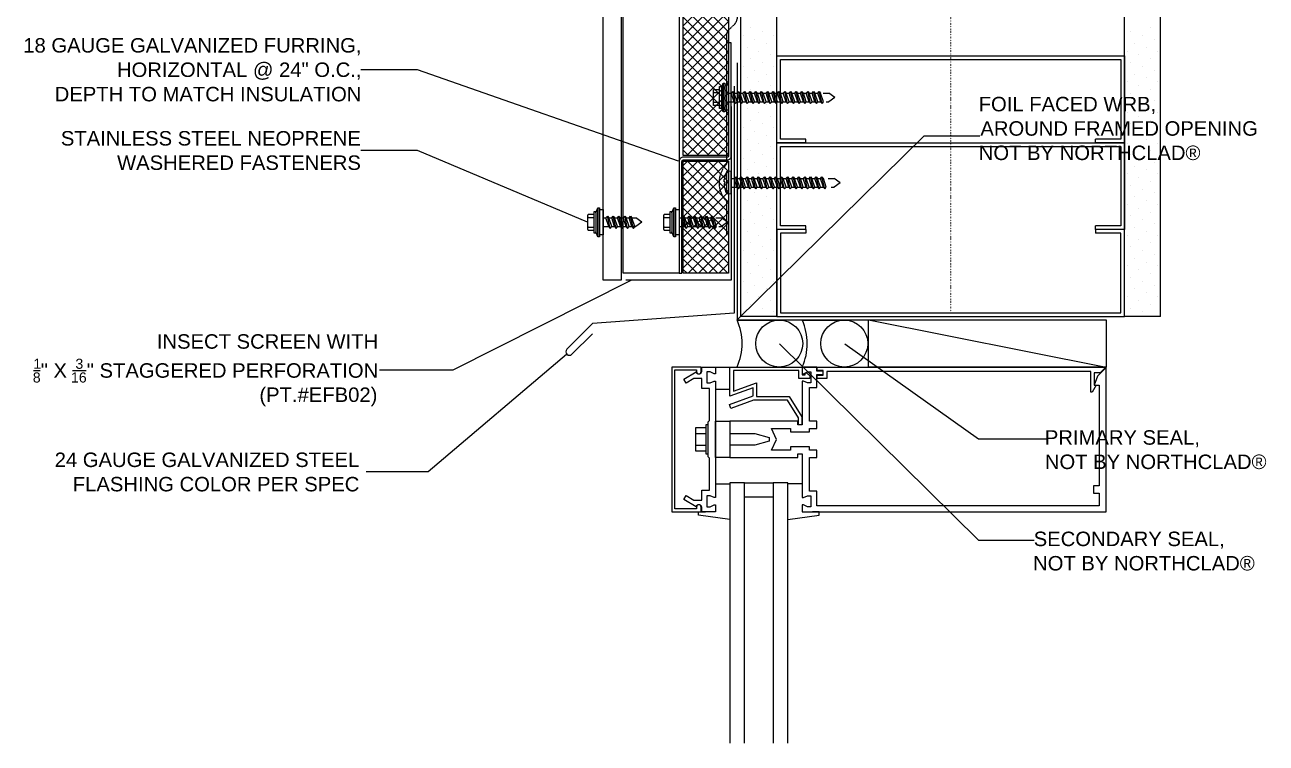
# Model space of a CAD drawing. Extents: x 95 to 640, y -192 to 382.
# Drawn here: x 95 to 640, y -192 to 124 of the extents above; entities that cross this region are included whole.
import ezdxf

# ---------------------------------------------------------------- set-up
doc = ezdxf.new("R2010")
doc.units = 0
doc.linetypes.add('BATTING', pattern=[0.4001, 0.0001, -0.1, -0.2, -0.1])
doc.linetypes.add('DASHED2', pattern=[0.375, 0.25, -0.125])
doc.layers.get('0').update_dxf_attribs({"linetype": 'CONTINUOUS'})
for name, color, linetype in [('NSM-DIMENSIONS', 51, 'CONTINUOUS'), ('NSM-HATCH', 9, 'CONTINUOUS'), ('NSM-INSULATION', 5, 'CONTINUOUS'), ('NSM-OBJ_01', 1, 'CONTINUOUS'), ('NSM-OBJ_02', 2, 'CONTINUOUS'), ('NSM-OBJ_03', 3, 'CONTINUOUS'), ('NSM-OBJ_05', 7, 'CONTINUOUS'), ('NSM-OTHERS', 8, 'CONTINUOUS'), ('NSM-RIGID_INSULATION_01', 7, 'CONTINUOUS'), ('NSM-STD_FASTENER', 7, 'CONTINUOUS'), ('NSM-UNDERLAYMENT_OTHERS', 8, 'DASHED2')]:
    doc.layers.add(name, color=color, linetype=linetype)
doc.styles.get("Standard").update_dxf_attribs({"font": 'ARIAL.TTF'})

# ---------------------------------------------------------------- blocks, each defined once
blk = doc.blocks.new('CW_HEAD')
for p, q in [((0.75, -0.5), (1, -0.5)), ((0.75, -0.882), (1, -0.882)), ((0.585, -1.5), (0.585, -2)), ((0.625, -1.5), (0.585, -1.5)), ((0.625, -2), (0.625, -1.5)), ((0.41, -1.953), (0.41, -1.547)), ((0.41, -1.547), (0.585, -1.547)), ((0.41, -1.649), (0.585, -1.649)), ((0.41, -1.851), (0.585, -1.851)), ((0.585, -1.953), (0.41, -1.953)), ((0.585, -2), (0.625, -2)), ((0.75, -2.52), (1, -2.52)), ((1.25, -2.5), (1.75, -2.5)), ((2.25, -2.52), (2, -2.52)), ((1.75, -2.75), (1.25, -2.75))]:
    blk.add_line(p, q)
for points in [[(0, -0.5), (0, -3), (0.504, -3), (0.504, -2.92, 1), (0.424, -2.92), (0.424, -2.95), (0.05, -2.95), (0.05, -0.55), (0.424, -0.55), (0.424, -0.58, 1), (0.504, -0.58), (0.504, -0.5)], [(0.728, -0.743), (0.75, -0.743), (0.75, -2.757), (0.728, -2.757), (0.661, -2.726), (0.6, -2.726), (0.6, -2.914), (0.661, -2.914), (0.728, -2.883), (0.75, -2.883), (0.75, -3), (0.514, -3), (0.514, -2.93, 0.84909), (0.417, -2.914), (0.204, -2.791), (0.244, -2.722), (0.379, -2.8), (0.514, -2.8), (0.514, -2.626), (0.65, -2.626), (0.65, -2.075), (0.625, -2.05), (0.625, -1.45), (0.65, -1.425), (0.65, -0.874), (0.514, -0.874), (0.514, -0.7), (0.379, -0.7), (0.244, -0.778), (0.204, -0.709), (0.417, -0.586, 0.84909), (0.514, -0.57), (0.514, -0.5), (0.75, -0.5), (0.75, -0.617), (0.728, -0.617), (0.661, -0.586), (0.6, -0.586), (0.6, -0.774), (0.661, -0.774)]]:
    blk.add_lwpolyline(points, format="xyb", close=True)
for points in [[(2.25, -0.5), (2.25, -0.602), (2.25, -0.637), (2.3, -0.637), (2.3, -0.602), (2.321, -0.602), (2.38, -0.653), (2.38, -0.697), (2.19, -0.697), (2.19, -0.56), (1.06, -0.56), (1.06, -0.92), (1.46, -0.774), (1.46, -1.012), (2.025, -1.012), (2.242, -1.36), (2.242, -1.497), (2.182, -1.497), (2.182, -1.377), (1.992, -1.072), (1.407, -1.072), (1.016, -1.214), (0.992, -1.148), (1.4, -1), (1.4, -0.86), (1, -1.006), (1, -0.5)], [(2.049, -1.562), (2.049, -1.622), (2.375, -1.622), (2.375, -1.562), (2.5, -1.562), (2.5, -1.437), (2.375, -1.437), (2.375, -0.855), (2.5, -0.855), (2.5, -0.63), (2.611, -0.63), (2.611, -0.57), (2.5, -0.57), (2.5, -0.5), (2.25, -0.5), (2.25, -0.617), (2.272, -0.617), (2.339, -0.586), (2.4, -0.586), (2.4, -0.774), (2.339, -0.774), (2.272, -0.743), (2.25, -0.743), (2.25, -1.497), (2.174, -1.497), (2.174, -1.437), (1, -1.437), (1, -1.65), (1.43, -1.65), (1.68, -1.717), (1.68, -1.783), (1.43, -1.85), (1, -1.85), (1, -2.063), (2.174, -2.063), (2.174, -2.003), (2.25, -2.003), (2.25, -2.757), (2.272, -2.757), (2.339, -2.726), (2.4, -2.726), (2.4, -2.914), (2.339, -2.914), (2.272, -2.883), (2.25, -2.883), (2.25, -3), (7.5, -3), (7.5, -0.507), (7.349, -0.658), (7.293, -0.812), (7.375, -0.812), (7.375, -2.555), (7.28, -2.555), (7.28, -2.68), (7.375, -2.68), (7.375, -2.9), (2.5, -2.9), (2.5, -2.645), (2.375, -2.645), (2.375, -2.063), (2.5, -2.063), (2.5, -1.938), (2.375, -1.938), (2.375, -1.878), (2.049, -1.878), (2.049, -1.938), (1.721, -1.938), (1.805, -1.75), (1.721, -1.562)], [(7.231, -0.934), (7.231, -0.58), (2.676, -0.58), (2.676, -0.7), (2.506, -0.7), (2.506, -0.64), (2.611, -0.64), (2.611, -0.56), (2.506, -0.56), (2.506, -0.5), (7.486, -0.5), (7.486, -0.507), (7.393, -0.6), (7.293, -0.6), (7.293, -0.812), (7.325, -0.812), (7.255, -0.934)], [(1, -2.063), (0.75, -2.063), (0.75, -1.437), (1, -1.437)]]:
    blk.add_lwpolyline(points, close=True)
for points in [[(1.25, -7), (1.25, -2.5), (1, -2.5), (1, -7)], [(2, -7), (2, -2.5), (1.75, -2.5), (1.75, -7)], [(1, -3.137), (0.46, -3.06), (0.46, -3), (0.576, -3)], [(2, -3.137), (2.54, -3.06), (2.54, -3), (2.424, -3)]]:
    blk.add_lwpolyline(points)
blk = doc.blocks.new('*X27')
at = {"layer": 'NSM-STD_FASTENER', "color": 51, "linetype": 'CONTINUOUS'}
for p, q in [((267.34, 68.4), (242.5, 68.4)), ((341.92, 36.97), (267.34, 68.4))]:
    blk.add_line(p, q, dxfattribs=at)
blk.add_solid([(341.93, 37.01), (342.15, 36.87), (341.9, 36.93)], dxfattribs=at)
blk = doc.blocks.new('*X29')
at = {"layer": 'NSM-DIMENSIONS'}
for p, q in [((332.72, -21.18), (272.13, -72.69)), ((272.13, -72.69), (244.87, -72.69))]:
    blk.add_line(p, q, dxfattribs=at)
blk.add_solid([(332.69, -21.15), (332.91, -21.02), (332.74, -21.21)], dxfattribs=at)
blk = doc.blocks.new('*X30')
at = {"layer": 'NSM-DIMENSIONS'}
for p, q in [((360.91, 11.36), (282.83, -28.04)), ((282.83, -28.04), (250.77, -28.04))]:
    blk.add_line(p, q, dxfattribs=at)
blk.add_solid([(360.9, 11.4), (361.14, 11.47), (360.93, 11.32)], dxfattribs=at)
blk = doc.blocks.new('*X35')
at = {"layer": 'NSM-DIMENSIONS'}
for p, q in [((267.34, 103.85), (242.5, 103.85)), ((381.92, 63.72), (267.34, 103.85))]:
    blk.add_line(p, q, dxfattribs=at)
blk.add_solid([(381.93, 63.76), (382.16, 63.64), (381.91, 63.68)], dxfattribs=at)
blk = doc.blocks.new('*X43')
at = {"layer": 'NSM-OTHERS'}
for p, q in [((580.34, 120.48), (580.34, 120.48)), ((588.75, 122.16), (588.75, 122.16)), ((577.45, 117.59), (577.45, 117.59)), ((582.02, 115.43), (582.02, 115.43)), ((585.39, 118.8), (585.39, 118.8)), ((590.44, 117.11), (590.44, 117.11)), ((577.45, 110.86), (577.45, 110.86)), ((578.65, 112.06), (578.65, 112.06)), ((583.7, 110.38), (583.7, 110.38)), ((587.07, 113.74), (587.07, 113.74)), ((592.12, 112.06), (592.12, 112.06)), ((577.45, 104.12), (577.45, 104.12)), ((580.34, 107.01), (580.34, 107.01)), ((585.39, 105.32), (585.39, 105.32)), ((588.75, 108.69), (588.75, 108.69)), ((590.44, 103.64), (590.44, 103.64)), ((578.65, 98.59), (578.65, 98.59)), ((582.02, 101.96), (582.02, 101.96)), ((587.07, 100.27), (587.07, 100.27)), ((592.12, 98.59), (592.12, 98.59)), ((577.45, 97.39), (577.45, 97.39)), ((580.34, 93.54), (580.34, 93.54)), ((583.7, 96.91), (583.7, 96.91)), ((588.75, 95.22), (588.75, 95.22)), ((577.45, 90.65), (577.45, 90.65)), ((582.02, 88.49), (582.02, 88.49)), ((585.39, 91.85), (585.39, 91.85)), ((590.44, 90.17), (590.44, 90.17)), ((577.45, 83.92), (577.45, 83.92)), ((578.65, 85.12), (578.65, 85.12)), ((583.7, 83.44), (583.7, 83.44)), ((587.07, 86.8), (587.07, 86.8)), ((588.75, 81.75), (588.75, 81.75)), ((592.12, 85.12), (592.12, 85.12)), ((577.45, 77.18), (577.45, 77.18)), ((580.34, 80.07), (580.34, 80.07)), ((585.39, 78.38), (585.39, 78.38)), ((590.44, 76.7), (590.44, 76.7)), ((578.65, 71.65), (578.65, 71.65)), ((582.02, 75.02), (582.02, 75.02)), ((587.07, 73.33), (587.07, 73.33)), ((592.12, 71.65), (592.12, 71.65)), ((577.45, 70.45), (577.45, 70.45)), ((580.34, 66.6), (580.34, 66.6)), ((583.7, 69.97), (583.7, 69.97)), ((588.75, 68.28), (588.75, 68.28)), ((577.45, 63.71), (577.45, 63.71)), ((582.02, 61.55), (582.02, 61.55)), ((585.39, 64.91), (585.39, 64.91)), ((590.44, 63.23), (590.44, 63.23)), ((577.45, 56.98), (577.45, 56.98)), ((578.65, 58.18), (578.65, 58.18)), ((583.7, 56.49), (583.7, 56.49)), ((587.07, 59.86), (587.07, 59.86)), ((588.75, 54.81), (588.75, 54.81)), ((592.12, 58.18), (592.12, 58.18)), ((577.45, 50.24), (577.45, 50.24)), ((580.34, 53.13), (580.34, 53.13)), ((585.39, 51.44), (585.39, 51.44)), ((590.44, 49.76), (590.44, 49.76)), ((578.65, 44.71), (578.65, 44.71)), ((582.02, 48.08), (582.02, 48.08)), ((587.07, 46.39), (587.07, 46.39)), ((592.12, 44.71), (592.12, 44.71)), ((577.45, 43.51), (577.45, 43.51)), ((580.34, 39.66), (580.34, 39.66)), ((583.7, 43.02), (583.7, 43.02)), ((588.75, 41.34), (588.75, 41.34)), ((577.45, 36.77), (577.45, 36.77)), ((582.02, 34.61), (582.02, 34.61)), ((585.39, 37.97), (585.39, 37.97)), ((587.07, 32.92), (587.07, 32.92)), ((590.44, 36.29), (590.44, 36.29)), ((577.45, 30.04), (577.45, 30.04)), ((578.65, 31.24), (578.65, 31.24)), ((583.7, 29.55), (583.7, 29.55)), ((588.75, 27.87), (588.75, 27.87)), ((592.12, 31.24), (592.12, 31.24)), ((577.45, 23.3), (577.45, 23.3)), ((580.34, 26.19), (580.34, 26.19)), ((585.39, 24.5), (585.39, 24.5)), ((590.44, 22.82), (590.44, 22.82)), ((577.45, 16.57), (577.45, 16.57)), ((578.65, 17.77), (578.65, 17.77)), ((582.02, 21.13), (582.02, 21.13)), ((587.07, 19.45), (587.07, 19.45)), ((592.12, 17.77), (592.12, 17.77)), ((580.34, 12.72), (580.34, 12.72)), ((583.7, 16.08), (583.7, 16.08)), ((585.39, 11.03), (585.39, 11.03)), ((588.75, 14.4), (588.75, 14.4)), ((577.45, 9.83), (577.45, 9.83)), ((582.02, 7.66), (582.02, 7.66)), ((587.07, 5.98), (587.07, 5.98)), ((590.44, 9.35), (590.44, 9.35)), ((577.45, 3.1), (577.45, 3.1)), ((578.65, 4.3), (578.65, 4.3)), ((583.7, 2.61), (583.7, 2.61)), ((588.75, 0.93), (588.75, 0.93)), ((592.12, 4.3), (592.12, 4.3)), ((577.45, -3.64), (577.45, -3.64)), ((580.34, -0.75), (580.34, -0.75)), ((583.42, -4.4), (583.42, -4.4)), ((585.39, -2.44), (585.39, -2.44)), ((590.16, -4.4), (590.16, -4.4)), ((590.44, -4.12), (590.44, -4.12))]:
    blk.add_line(p, q, dxfattribs=at)
blk = doc.blocks.new('*X45')
at = {"layer": 'NSM-OTHERS'}
for p, q in [((413.64, 122.16), (413.64, 122.16)), ((418.69, 120.48), (418.69, 120.48)), ((409.18, 117.7), (409.18, 117.7)), ((410.27, 118.8), (410.27, 118.8)), ((415.32, 117.11), (415.32, 117.11)), ((420.37, 115.43), (420.37, 115.43)), ((423.74, 118.8), (423.74, 118.8)), ((409.18, 110.96), (409.18, 110.96)), ((411.96, 113.74), (411.96, 113.74)), ((417.01, 112.06), (417.01, 112.06)), ((422.06, 110.38), (422.06, 110.38)), ((409.18, 104.23), (409.18, 104.23)), ((410.27, 105.32), (410.27, 105.32)), ((413.64, 108.69), (413.64, 108.69)), ((415.32, 103.64), (415.32, 103.64)), ((418.69, 107.01), (418.69, 107.01)), ((423.74, 105.32), (423.74, 105.32)), ((411.96, 100.27), (411.96, 100.27)), ((417.01, 98.59), (417.01, 98.59)), ((420.37, 101.96), (420.37, 101.96)), ((409.18, 97.49), (409.18, 97.49)), ((413.64, 95.22), (413.64, 95.22)), ((418.69, 93.54), (418.69, 93.54)), ((422.06, 96.91), (422.06, 96.91)), ((409.18, 90.76), (409.18, 90.76)), ((410.27, 91.85), (410.27, 91.85)), ((415.32, 90.17), (415.32, 90.17)), ((420.37, 88.49), (420.37, 88.49)), ((423.74, 91.85), (423.74, 91.85)), ((409.18, 84.02), (409.18, 84.02)), ((411.96, 86.8), (411.96, 86.8)), ((413.64, 81.75), (413.64, 81.75)), ((417.01, 85.12), (417.01, 85.12)), ((422.06, 83.44), (422.06, 83.44)), ((409.18, 77.29), (409.18, 77.29)), ((410.27, 78.38), (410.27, 78.38)), ((415.32, 76.7), (415.32, 76.7)), ((418.69, 80.07), (418.69, 80.07)), ((423.74, 78.38), (423.74, 78.38)), ((411.96, 73.33), (411.96, 73.33)), ((417.01, 71.65), (417.01, 71.65)), ((420.37, 75.02), (420.37, 75.02)), ((409.18, 70.55), (409.18, 70.55)), ((413.64, 68.28), (413.64, 68.28)), ((418.69, 66.6), (418.69, 66.6)), ((422.06, 69.97), (422.06, 69.97)), ((409.18, 63.82), (409.18, 63.82)), ((410.27, 64.91), (410.27, 64.91)), ((415.32, 63.23), (415.32, 63.23)), ((420.37, 61.55), (420.37, 61.55)), ((423.74, 64.91), (423.74, 64.91)), ((409.18, 57.08), (409.18, 57.08)), ((411.96, 59.86), (411.96, 59.86)), ((413.64, 54.81), (413.64, 54.81)), ((417.01, 58.18), (417.01, 58.18)), ((422.06, 56.49), (422.06, 56.49)), ((409.18, 50.35), (409.18, 50.35)), ((410.27, 51.44), (410.27, 51.44)), ((415.32, 49.76), (415.32, 49.76)), ((418.69, 53.13), (418.69, 53.13)), ((423.74, 51.44), (423.74, 51.44)), ((409.18, 43.61), (409.18, 43.61)), ((411.96, 46.39), (411.96, 46.39)), ((417.01, 44.71), (417.01, 44.71)), ((420.37, 48.08), (420.37, 48.08)), ((413.64, 41.34), (413.64, 41.34)), ((418.69, 39.66), (418.69, 39.66)), ((422.06, 43.02), (422.06, 43.02)), ((409.18, 36.88), (409.18, 36.88)), ((410.27, 37.97), (410.27, 37.97)), ((411.96, 32.92), (411.96, 32.92)), ((415.32, 36.29), (415.32, 36.29)), ((420.37, 34.61), (420.37, 34.61)), ((423.74, 37.97), (423.74, 37.97)), ((409.18, 30.14), (409.18, 30.14)), ((413.64, 27.87), (413.64, 27.87)), ((417.01, 31.24), (417.01, 31.24)), ((422.06, 29.55), (422.06, 29.55)), ((409.18, 23.41), (409.18, 23.41)), ((410.27, 24.5), (410.27, 24.5)), ((415.32, 22.82), (415.32, 22.82)), ((418.69, 26.19), (418.69, 26.19)), ((423.74, 24.5), (423.74, 24.5)), ((409.18, 16.67), (409.18, 16.67)), ((411.96, 19.45), (411.96, 19.45)), ((417.01, 17.77), (417.01, 17.77)), ((420.37, 21.13), (420.37, 21.13)), ((410.27, 11.03), (410.27, 11.03)), ((413.64, 14.4), (413.64, 14.4)), ((418.69, 12.72), (418.69, 12.72)), ((422.06, 16.08), (422.06, 16.08)), ((423.74, 11.03), (423.74, 11.03)), ((409.18, 9.94), (409.18, 9.94)), ((411.96, 5.98), (411.96, 5.98)), ((415.32, 9.35), (415.32, 9.35)), ((420.37, 7.66), (420.37, 7.66)), ((409.18, 3.2), (409.18, 3.2)), ((413.64, 0.93), (413.64, 0.93)), ((417.01, 4.3), (417.01, 4.3)), ((422.06, 2.61), (422.06, 2.61)), ((409.18, -3.53), (409.18, -3.53)), ((410.27, -2.44), (410.27, -2.44)), ((415.04, -4.4), (415.04, -4.4)), ((415.32, -4.12), (415.32, -4.12)), ((418.69, -0.75), (418.69, -0.75)), ((421.78, -4.4), (421.78, -4.4)), ((423.74, -2.44), (423.74, -2.44))]:
    blk.add_line(p, q, dxfattribs=at)
blk = doc.blocks.new('*X58')
at = {"layer": 'NSM-HATCH'}
for p, q in [((-0.782, 12.316), (-0.665, 12.433)), ((-0.782, 12.139), (-0.488, 12.433)), ((-0.782, 11.962), (-0.311, 12.433)), ((-0.782, 11.785), (-0.134, 12.433)), ((0, 11.684), (-0.749, 12.433)), ((0, 11.86), (-0.573, 12.433)), ((0, 12.037), (-0.396, 12.433)), ((0, 12.214), (-0.219, 12.433)), ((0, 12.391), (-0.042, 12.433)), ((-0.782, 11.608), (0, 12.391)), ((0, 11.507), (-0.782, 12.289)), ((-0.782, 11.432), (0, 12.214)), ((0, 11.33), (-0.782, 12.112)), ((-0.782, 11.255), (0, 12.037)), ((0, 11.153), (-0.782, 11.935)), ((-0.782, 11.078), (0, 11.86)), ((0, 10.976), (-0.782, 11.759)), ((-0.782, 10.901), (0, 11.684)), ((0, 10.8), (-0.782, 11.582)), ((-0.782, 10.725), (0, 11.507)), ((0, 10.623), (-0.782, 11.405)), ((-0.782, 10.548), (0, 11.33)), ((0, 10.446), (-0.782, 11.228)), ((-0.782, 10.371), (0, 11.153)), ((0, 10.269), (-0.782, 11.052)), ((-0.782, 10.194), (0, 10.976)), ((0, 10.093), (-0.782, 10.875)), ((-0.782, 10.017), (0, 10.8)), ((0, 9.916), (-0.782, 10.698)), ((-0.782, 9.841), (0, 10.623)), ((0, 9.739), (-0.782, 10.521)), ((-0.782, 9.664), (0, 10.446)), ((0, 9.562), (-0.782, 10.344)), ((-0.782, 9.487), (0, 10.269)), ((0, 9.385), (-0.782, 10.168)), ((-0.782, 9.31), (0, 10.093)), ((0, 9.209), (-0.782, 9.991)), ((-0.782, 9.134), (0, 9.916)), ((0, 9.032), (-0.782, 9.814)), ((-0.782, 8.957), (0, 9.739)), ((0, 8.855), (-0.782, 9.637)), ((-0.782, 8.78), (0, 9.562)), ((0, 8.678), (-0.782, 9.461)), ((-0.782, 8.603), (0, 9.385)), ((0, 8.502), (-0.782, 9.284)), ((-0.782, 8.426), (0, 9.209)), ((0, 8.325), (-0.782, 9.107)), ((-0.782, 8.25), (0, 9.032)), ((0, 8.148), (-0.782, 8.93)), ((-0.782, 8.073), (0, 8.855)), ((0, 7.971), (-0.782, 8.753)), ((-0.782, 7.896), (0, 8.678)), ((0, 7.794), (-0.782, 8.577)), ((-0.782, 7.719), (0, 8.502)), ((0, 7.618), (-0.782, 8.4)), ((-0.782, 7.543), (0, 8.325)), ((0, 7.441), (-0.782, 8.223)), ((-0.782, 7.366), (0, 8.148)), ((0, 7.264), (-0.782, 8.046)), ((-0.782, 7.189), (0, 7.971)), ((0, 7.087), (-0.782, 7.87)), ((-0.782, 7.012), (0, 7.794)), ((0, 6.911), (-0.782, 7.693)), ((-0.782, 6.835), (0, 7.618)), ((0, 6.734), (-0.782, 7.516)), ((-0.782, 6.659), (0, 7.441)), ((0, 6.557), (-0.782, 7.339)), ((-0.782, 6.482), (0, 7.264)), ((0, 6.38), (-0.782, 7.162)), ((-0.782, 6.305), (0, 7.087)), ((0, 6.203), (-0.782, 6.986)), ((-0.782, 6.128), (0, 6.911)), ((0, 6.027), (-0.782, 6.809)), ((-0.782, 5.952), (0, 6.734)), ((0, 5.85), (-0.782, 6.632)), ((-0.782, 5.775), (0, 6.557)), ((0, 5.673), (-0.782, 6.455)), ((-0.782, 5.598), (0, 6.38)), ((0, 5.496), (-0.782, 6.279)), ((-0.782, 5.421), (0, 6.203)), ((0, 5.32), (-0.782, 6.102)), ((-0.782, 5.244), (0, 6.027)), ((0, 5.143), (-0.782, 5.925)), ((-0.782, 5.068), (0, 5.85)), ((0, 4.966), (-0.782, 5.748)), ((-0.782, 4.891), (0, 5.673)), ((0, 4.789), (-0.782, 5.571)), ((-0.782, 4.714), (0, 5.496)), ((0, 4.612), (-0.782, 5.395)), ((-0.782, 4.537), (0, 5.32)), ((0, 4.436), (-0.782, 5.218)), ((-0.782, 4.361), (0, 5.143)), ((0, 4.259), (-0.782, 5.041)), ((-0.782, 4.184), (0, 4.966)), ((0, 4.082), (-0.782, 4.864)), ((-0.782, 4.007), (0, 4.789)), ((0, 3.905), (-0.782, 4.688)), ((-0.782, 3.83), (0, 4.612)), ((0, 3.729), (-0.782, 4.511)), ((-0.782, 3.653), (0, 4.436)), ((0, 3.552), (-0.782, 4.334)), ((-0.782, 3.477), (0, 4.259)), ((0, 3.375), (-0.782, 4.157)), ((-0.782, 3.3), (0, 4.082)), ((0, 3.198), (-0.782, 3.98)), ((-0.782, 3.123), (0, 3.905)), ((0, 3.021), (-0.782, 3.804)), ((-0.782, 2.946), (0, 3.729)), ((0, 2.845), (-0.782, 3.627)), ((-0.782, 2.77), (0, 3.552)), ((0, 2.668), (-0.782, 3.45)), ((-0.782, 2.593), (0, 3.375)), ((0, 2.491), (-0.782, 3.273)), ((-0.782, 2.416), (0, 3.198)), ((0, 2.314), (-0.782, 3.097)), ((-0.782, 2.239), (0, 3.021)), ((0, 2.138), (-0.782, 2.92)), ((-0.782, 2.062), (0, 2.845)), ((0, 1.961), (-0.782, 2.743)), ((-0.782, 1.886), (0, 2.668)), ((0, 1.784), (-0.782, 2.566)), ((-0.782, 1.709), (0, 2.491)), ((0, 1.607), (-0.782, 2.389)), ((-0.782, 1.532), (0, 2.314)), ((0, 1.43), (-0.782, 2.213)), ((-0.782, 1.355), (0, 2.138)), ((0, 1.254), (-0.782, 2.036)), ((-0.782, 1.179), (0, 1.961)), ((0, 1.077), (-0.782, 1.859)), ((-0.782, 1.002), (0, 1.784)), ((0, 0.9), (-0.782, 1.682)), ((-0.782, 0.825), (0, 1.607)), ((0, 0.723), (-0.782, 1.506)), ((-0.782, 0.648), (0, 1.43)), ((0, 0.547), (-0.782, 1.329)), ((-0.782, 0.471), (0, 1.254)), ((0, 0.37), (-0.782, 1.152)), ((-0.782, 0.295), (0, 1.077)), ((0, 0.193), (-0.782, 0.975)), ((-0.782, 0.118), (0, 0.9)), ((0, 0.016), (-0.782, 0.798)), ((-0.723, 0), (0, 0.723)), ((-0.161, 0), (-0.782, 0.622)), ((-0.337, 0), (-0.782, 0.445)), ((-0.547, 0), (0, 0.547)), ((-0.514, 0), (-0.782, 0.268)), ((-0.37, 0), (0, 0.37)), ((-0.691, 0), (-0.782, 0.091)), ((-0.193, 0), (0, 0.193)), ((-0.016, 0), (0, 0.016))]:
    blk.add_line(p, q, dxfattribs=at)
blk = doc.blocks.new('*U15')
at = {"layer": 'NSM-RIGID_INSULATION_01', "color": 0}
for p, q in [((-0.782, 0), (-0.782, 12.433)), ((0, 12.433), (0, 0)), ((0, 0), (-0.782, 0))]:
    blk.add_line(p, q, dxfattribs=at)
at = {"layer": 'NSM-HATCH'}
blk.add_blockref('*X58', (0, 0), dxfattribs=at)
blk = doc.blocks.new('STUD_6')
for p, q in [((0.5, 1.5), (0.5, 1.4375)), ((5.5, 1.5), (5.5, 1.4375))]:
    blk.add_line(p, q)
at = {"flags": 128}
for points in [[(0.5, 1.5), (0, 1.5), (0, 0), (6, 0), (6, 1.5), (5.5, 1.5)], [(0.5, 1.4375), (0.0625, 1.4375), (0.0625, 0.0625), (5.9375, 0.0625), (5.9375, 1.4375), (5.5, 1.4375)]]:
    blk.add_lwpolyline(points, dxfattribs=at)
blk = doc.blocks.new('*U6')
at = {"color": 0, "linetype": 'BYBLOCK'}
for points in [[(-0.001, 0.812), (0.726, 0.812)], [(0, 0), (0.726, 0)]]:
    blk.add_lwpolyline(points, dxfattribs=at)
blk.add_circle((0.726, 0.406), 0.406, dxfattribs=at)
blk.add_arc((-0.907, 0.405), 0.993, 335.946, 24.2353, dxfattribs=at)
blk = doc.blocks.new('*U7')
at = {"color": 0, "linetype": 'BYBLOCK'}
for points in [[(-0.001, 0.812), (0.726, 0.812)], [(0, 0), (0.726, 0)]]:
    blk.add_lwpolyline(points, dxfattribs=at)
blk.add_circle((0.726, 0.406), 0.406, dxfattribs=at)
blk.add_arc((-0.907, 0.405), 0.993, 335.946, 24.2353, dxfattribs=at)
blk = doc.blocks.new('*U13')
blk.add_lwpolyline([(0, 2), (-0.047, 2), (-0.047, 0.047, -0.414214), (-0.071, 0.024), (-0.83, 0.024, 0.414214), (-0.901, -0.048), (-0.901, -1.982), (-0.853, -1.982), (-0.853, -0.048, -0.414214), (-0.83, -0.024), (-0.071, -0.024, 0.414214), (0, 0.047)], format="xyb", close=True)
blk = doc.blocks.new('*X57')
at = {"layer": 'NSM-HATCH'}
for p, q in [((-0.782, 1.86), (-0.707, 1.935)), ((-0.782, 1.683), (-0.531, 1.935)), ((-0.782, 1.506), (-0.354, 1.935)), ((-0.782, 1.329), (-0.177, 1.935)), ((-0.782, 1.153), (0, 1.935)), ((0, 1.228), (-0.707, 1.935)), ((0, 1.405), (-0.53, 1.935)), ((0, 1.581), (-0.353, 1.935)), ((0, 1.758), (-0.177, 1.935)), ((0, 1.051), (-0.782, 1.833)), ((-0.782, 0.976), (0, 1.758)), ((0, 0.874), (-0.782, 1.656)), ((-0.782, 0.799), (0, 1.581)), ((0, 0.697), (-0.782, 1.48)), ((-0.782, 0.622), (0, 1.405)), ((0, 0.521), (-0.782, 1.303)), ((-0.782, 0.446), (0, 1.228)), ((0, 0.344), (-0.782, 1.126)), ((-0.782, 0.269), (0, 1.051)), ((0, 0.167), (-0.782, 0.949)), ((-0.782, 0.092), (0, 0.874)), ((-0.01, 0), (-0.782, 0.773)), ((-0.697, 0), (0, 0.697)), ((-0.186, 0), (-0.782, 0.596)), ((-0.521, 0), (0, 0.521)), ((-0.363, 0), (-0.782, 0.419)), ((-0.54, 0), (-0.782, 0.242)), ((-0.344, 0), (0, 0.344)), ((-0.717, 0), (-0.782, 0.065)), ((-0.167, 0), (0, 0.167))]:
    blk.add_line(p, q, dxfattribs=at)
blk = doc.blocks.new('*U14')
at = {"layer": 'NSM-RIGID_INSULATION_01', "color": 0}
for p, q in [((-0.782, 1.935), (0, 1.935)), ((-0.782, 0), (-0.782, 1.935)), ((0, 1.935), (0, 0)), ((0, 0), (-0.782, 0))]:
    blk.add_line(p, q, dxfattribs=at)
at = {"layer": 'NSM-HATCH'}
blk.add_blockref('*X57', (0, 0), dxfattribs=at)
blk = doc.blocks.new('*X48')
at = {"layer": 'NSM-DIMENSIONS'}
for p, q in [((454.81, -16.45), (513.43, -58.08)), ((513.43, -58.08), (543.07, -58.08))]:
    blk.add_line(p, q, dxfattribs=at)
blk.add_solid([(454.78, -16.49), (454.6, -16.31), (454.83, -16.42)], dxfattribs=at)
blk = doc.blocks.new('*X50')
at = {"layer": 'NSM-DIMENSIONS'}
for p, q in [((426.21, -16.48), (513.43, -102.59)), ((513.43, -102.59), (537.91, -102.59))]:
    blk.add_line(p, q, dxfattribs=at)
blk.add_solid([(426.18, -16.51), (426.03, -16.31), (426.23, -16.45)], dxfattribs=at)
blk = doc.blocks.new('*X51')
at = {"layer": 'NSM-DIMENSIONS'}
for p, q in [((407.77, -5.81), (489.62, 74.84)), ((489.62, 74.84), (514.1, 74.84))]:
    blk.add_line(p, q, dxfattribs=at)
blk.add_solid([(407.8, -5.84), (407.59, -5.99), (407.74, -5.78)], dxfattribs=at)

msp = doc.modelspace()

# ---------------------------------------------------------------- linework, layer by layer
at = {"color": 4, "linetype": 'CONTINUOUS'}
for p, q in [((403.83, 93.55), (405.04, 93.55)), ((405.04, 93.55), (405.67, 94.31)), ((406.31, 89.74), (405.04, 93.55)), ((406.94, 88.98), (405.67, 94.31)), ((405.67, 94.31), (406.31, 93.55)), ((407.58, 89.74), (406.31, 93.55)), ((406.31, 93.55), (407.58, 93.55)), ((407.58, 93.55), (408.21, 94.31)), ((408.85, 89.74), (407.58, 93.55)), ((409.48, 88.98), (408.21, 94.31)), ((408.21, 94.31), (408.85, 93.55)), ((410.12, 89.74), (408.85, 93.55)), ((408.85, 93.55), (410.12, 93.55)), ((410.12, 93.55), (410.75, 94.31)), ((411.39, 89.74), (410.12, 93.55)), ((412.02, 88.98), (410.75, 94.31)), ((410.75, 94.31), (411.39, 93.55)), ((412.66, 89.74), (411.39, 93.55)), ((411.39, 93.55), (412.66, 93.55)), ((412.66, 93.55), (413.29, 94.31)), ((413.93, 89.74), (412.66, 93.55)), ((414.56, 88.98), (413.29, 94.31)), ((413.29, 94.31), (413.93, 93.55)), ((415.2, 89.74), (413.93, 93.55)), ((413.93, 93.55), (415.2, 93.55)), ((415.18, 93.55), (415.82, 94.31)), ((416.47, 89.74), (415.2, 93.55)), ((417.09, 88.98), (415.82, 94.31)), ((415.82, 94.31), (416.45, 93.55)), ((417.72, 89.74), (416.45, 93.55)), ((416.45, 93.55), (417.72, 93.55)), ((417.71, 93.55), (418.34, 94.31)), ((418.99, 89.74), (417.72, 93.55)), ((419.61, 88.98), (418.34, 94.31)), ((418.34, 94.31), (418.98, 93.55)), ((420.25, 89.74), (418.98, 93.55)), ((418.98, 93.55), (420.25, 93.55)), ((420.23, 93.55), (420.87, 94.31)), ((421.52, 89.74), (420.25, 93.55)), ((422.14, 88.98), (420.87, 94.31)), ((420.87, 94.31), (421.5, 93.55)), ((422.77, 89.74), (421.5, 93.55)), ((421.5, 93.55), (422.77, 93.55)), ((422.76, 93.55), (423.39, 94.31)), ((424.04, 89.74), (422.77, 93.55)), ((424.66, 88.98), (423.39, 94.31)), ((423.39, 94.31), (424.03, 93.55)), ((425.3, 89.74), (424.03, 93.55)), ((424.03, 93.55), (425.3, 93.55)), ((425.28, 93.55), (425.92, 94.31)), ((426.57, 89.74), (425.3, 93.55)), ((427.19, 88.98), (425.92, 94.31)), ((425.92, 94.31), (426.55, 93.55)), ((427.82, 89.74), (426.55, 93.55)), ((426.55, 93.55), (427.82, 93.55)), ((427.81, 93.55), (428.44, 94.31)), ((429.09, 89.74), (427.82, 93.55)), ((429.71, 88.98), (428.44, 94.31)), ((428.44, 94.31), (429.08, 93.55)), ((429.07, 93.55), (430.34, 93.55)), ((430.35, 89.74), (429.08, 93.55)), ((430.33, 93.55), (430.97, 94.31)), ((431.61, 89.74), (430.34, 93.55)), ((432.24, 88.98), (430.97, 94.31)), ((430.97, 94.31), (431.6, 93.55)), ((432.87, 89.74), (431.6, 93.55)), ((431.6, 93.55), (432.87, 93.55)), ((432.85, 93.55), (433.49, 94.31)), ((434.14, 89.74), (432.87, 93.55)), ((434.76, 88.98), (433.49, 94.31)), ((433.49, 94.31), (434.12, 93.55)), ((435.39, 89.74), (434.12, 93.55)), ((434.12, 93.55), (435.39, 93.55)), ((435.38, 93.55), (436.01, 94.31)), ((436.66, 89.74), (435.39, 93.55)), ((437.28, 88.98), (436.01, 94.31)), ((436.01, 94.31), (436.65, 93.55)), ((437.92, 89.74), (436.65, 93.55)), ((436.65, 93.55), (437.92, 93.55)), ((437.9, 93.55), (438.54, 94.31)), ((439.19, 89.74), (437.92, 93.55)), ((439.81, 88.98), (438.54, 94.31)), ((438.54, 94.31), (439.17, 93.55)), ((440.44, 89.74), (439.17, 93.55)), ((439.17, 93.55), (440.44, 93.55)), ((440.43, 93.55), (441.06, 94.31)), ((441.71, 89.74), (440.44, 93.55)), ((442.33, 88.98), (441.06, 94.31)), ((441.06, 94.31), (441.7, 93.55)), ((442.97, 89.74), (441.7, 93.55)), ((441.7, 93.55), (442.97, 93.55)), ((442.95, 93.55), (443.59, 94.31)), ((444.24, 89.74), (442.97, 93.55)), ((444.86, 88.98), (443.59, 94.31)), ((443.59, 94.31), (444.22, 93.55)), ((445.49, 89.74), (444.22, 93.55)), ((445.37, 93.55), (447.88, 93.55)), ((450.51, 91.65), (447.88, 93.55)), ((403.83, 89.74), (406.31, 89.74)), ((406.31, 89.74), (406.94, 88.98)), ((406.94, 88.98), (407.58, 89.74)), ((407.58, 89.74), (408.85, 89.74)), ((408.85, 89.74), (409.48, 88.98)), ((409.48, 88.98), (410.12, 89.74)), ((410.12, 89.74), (411.39, 89.74)), ((411.39, 89.74), (412.02, 88.98)), ((412.02, 88.98), (412.66, 89.74)), ((412.66, 89.74), (413.93, 89.74)), ((413.93, 89.74), (414.56, 88.98)), ((414.56, 88.98), (415.2, 89.74)), ((415.2, 89.74), (416.47, 89.74)), ((416.45, 89.74), (417.09, 88.98)), ((417.09, 88.98), (417.72, 89.74)), ((417.72, 89.74), (418.99, 89.74)), ((418.98, 89.74), (419.61, 88.98)), ((419.61, 88.98), (420.25, 89.74)), ((420.25, 89.74), (421.52, 89.74)), ((421.5, 89.74), (422.14, 88.98)), ((422.14, 88.98), (422.77, 89.74)), ((422.77, 89.74), (424.04, 89.74)), ((424.03, 89.74), (424.66, 88.98)), ((424.66, 88.98), (425.3, 89.74)), ((425.3, 89.74), (426.57, 89.74)), ((426.55, 89.74), (427.19, 88.98)), ((427.19, 88.98), (427.82, 89.74)), ((427.82, 89.74), (429.09, 89.74)), ((429.08, 89.74), (429.71, 88.98)), ((429.71, 88.98), (430.35, 89.74)), ((430.34, 89.74), (431.61, 89.74)), ((431.6, 89.74), (432.24, 88.98)), ((432.24, 88.98), (432.87, 89.74)), ((432.87, 89.74), (434.14, 89.74)), ((434.12, 89.74), (434.76, 88.98)), ((434.76, 88.98), (435.39, 89.74)), ((435.39, 89.74), (436.66, 89.74)), ((436.65, 89.74), (437.28, 88.98)), ((437.28, 88.98), (437.92, 89.74)), ((437.92, 89.74), (439.19, 89.74)), ((439.17, 89.74), (439.81, 88.98)), ((439.81, 88.98), (440.44, 89.74)), ((440.44, 89.74), (441.71, 89.74)), ((441.7, 89.74), (442.33, 88.98)), ((442.33, 88.98), (442.97, 89.74)), ((442.97, 89.74), (444.24, 89.74)), ((444.22, 89.74), (444.86, 88.98)), ((444.86, 88.98), (445.49, 89.74)), ((446.62, 89.74), (447.88, 89.74)), ((450.51, 91.65), (447.88, 89.74)), ((348.82, 38.78), (350.02, 38.78)), ((350.02, 38.78), (350.66, 39.54)), ((351.29, 34.97), (350.02, 38.78)), ((351.93, 34.21), (350.66, 39.54)), ((350.66, 39.54), (351.29, 38.78)), ((352.56, 34.97), (351.29, 38.78)), ((351.29, 38.78), (352.56, 38.78)), ((352.56, 38.78), (353.2, 39.54)), ((353.83, 34.97), (352.56, 38.78)), ((354.47, 34.21), (353.2, 39.54)), ((353.2, 39.54), (353.83, 38.78)), ((355.1, 34.97), (353.83, 38.78)), ((353.83, 38.78), (355.1, 38.78)), ((355.1, 38.78), (355.74, 39.54)), ((356.37, 34.97), (355.1, 38.78)), ((357.01, 34.21), (355.74, 39.54)), ((355.74, 39.54), (356.37, 38.78)), ((357.64, 34.97), (356.37, 38.78)), ((356.37, 38.78), (357.64, 38.78)), ((357.64, 38.78), (358.28, 39.54)), ((358.91, 34.97), (357.64, 38.78)), ((359.55, 34.21), (358.28, 39.54)), ((358.28, 39.54), (358.91, 38.78)), ((360.18, 34.97), (358.91, 38.78)), ((358.91, 38.78), (360.18, 38.78)), ((360.17, 38.78), (360.8, 39.54)), ((361.45, 34.97), (360.18, 38.78)), ((360.62, 38.78), (363.12, 38.78)), ((362.07, 34.21), (360.8, 39.54)), ((360.8, 39.54), (361.44, 38.78)), ((362.71, 34.97), (361.44, 38.78)), ((365.76, 36.87), (363.12, 38.78)), ((382.16, 38.78), (383.36, 38.78)), ((383.36, 38.78), (383.99, 39.54)), ((384.63, 34.97), (383.36, 38.78)), ((385.26, 34.21), (383.99, 39.54)), ((383.99, 39.54), (384.63, 38.78)), ((385.9, 34.97), (384.63, 38.78)), ((384.63, 38.78), (385.9, 38.78)), ((385.9, 38.78), (386.53, 39.54)), ((387.17, 34.97), (385.9, 38.78)), ((387.8, 34.21), (386.53, 39.54)), ((386.53, 39.54), (387.17, 38.78)), ((388.44, 34.97), (387.17, 38.78)), ((387.17, 38.78), (388.44, 38.78)), ((388.44, 38.78), (389.07, 39.54)), ((389.71, 34.97), (388.44, 38.78)), ((390.34, 34.21), (389.07, 39.54)), ((389.07, 39.54), (389.71, 38.78)), ((390.98, 34.97), (389.71, 38.78)), ((389.71, 38.78), (390.98, 38.78)), ((390.98, 38.78), (391.61, 39.54)), ((392.25, 34.97), (390.98, 38.78)), ((392.88, 34.21), (391.61, 39.54)), ((391.61, 39.54), (392.25, 38.78)), ((393.52, 34.97), (392.25, 38.78)), ((392.25, 38.78), (393.52, 38.78)), ((393.5, 38.78), (394.14, 39.54)), ((394.79, 34.97), (393.52, 38.78)), ((395.41, 34.21), (394.14, 39.54)), ((394.14, 39.54), (394.77, 38.78)), ((396.04, 34.97), (394.77, 38.78)), ((394.77, 38.78), (396.04, 38.78)), ((396.03, 38.78), (396.66, 39.54)), ((397.31, 34.97), (396.04, 38.78)), ((397.93, 34.21), (396.66, 39.54)), ((396.66, 39.54), (397.3, 38.78)), ((398.57, 34.97), (397.3, 38.78)), ((398.29, 38.78), (400.8, 38.78)), ((403.43, 36.87), (400.8, 38.78)), ((348.82, 34.97), (351.29, 34.97)), ((351.29, 34.97), (351.93, 34.21)), ((351.93, 34.21), (352.56, 34.97)), ((352.56, 34.97), (353.83, 34.97)), ((353.83, 34.97), (354.47, 34.21)), ((354.47, 34.21), (355.1, 34.97)), ((355.1, 34.97), (356.37, 34.97)), ((356.37, 34.97), (357.01, 34.21)), ((357.01, 34.21), (357.64, 34.97)), ((357.64, 34.97), (358.91, 34.97)), ((358.91, 34.97), (359.55, 34.21)), ((359.55, 34.21), (360.18, 34.97)), ((360.18, 34.97), (361.45, 34.97)), ((361.44, 34.97), (362.07, 34.21)), ((361.87, 34.97), (363.12, 34.97)), ((362.07, 34.21), (362.71, 34.97)), ((365.76, 36.87), (363.12, 34.97)), ((382.16, 34.97), (384.63, 34.97)), ((384.63, 34.97), (385.26, 34.21)), ((385.26, 34.21), (385.9, 34.97)), ((385.9, 34.97), (387.17, 34.97)), ((387.17, 34.97), (387.8, 34.21)), ((387.8, 34.21), (388.44, 34.97)), ((388.44, 34.97), (389.71, 34.97)), ((389.71, 34.97), (390.34, 34.21)), ((390.34, 34.21), (390.98, 34.97)), ((390.98, 34.97), (392.25, 34.97)), ((392.25, 34.97), (392.88, 34.21)), ((392.88, 34.21), (393.52, 34.97)), ((393.52, 34.97), (394.79, 34.97)), ((394.77, 34.97), (395.41, 34.21)), ((395.41, 34.21), (396.04, 34.97)), ((396.04, 34.97), (397.31, 34.97)), ((397.3, 34.97), (397.93, 34.21)), ((397.93, 34.21), (398.57, 34.97)), ((399.55, 34.97), (400.8, 34.97)), ((403.43, 36.87), (400.8, 34.97))]:
    msp.add_line(p, q, dxfattribs=at)
at = {"linetype": 'BYBLOCK'}
for p, q in [((401.92, 54.6), (401.92, 55.67)), ((402.15, 54.6), (401.92, 54.6)), ((402.15, 54.6), (402.15, 53.86)), ((405.04, 59.29), (403.06, 59.12)), ((403.06, 49.33), (403.06, 59.12)), ((405.04, 49.16), (405.04, 59.29)), ((405.04, 56.13), (406.24, 56.13)), ((406.24, 56.13), (406.88, 56.89)), ((407.51, 52.32), (406.24, 56.13)), ((408.15, 51.56), (406.88, 56.89)), ((406.88, 56.89), (407.51, 56.13)), ((408.78, 52.32), (407.51, 56.13)), ((407.51, 56.13), (408.78, 56.13)), ((408.78, 56.13), (409.42, 56.89)), ((410.05, 52.32), (408.78, 56.13)), ((410.69, 51.56), (409.42, 56.89)), ((409.42, 56.89), (410.05, 56.13)), ((411.32, 52.32), (410.05, 56.13)), ((410.05, 56.13), (411.32, 56.13)), ((411.32, 56.13), (411.96, 56.89)), ((412.59, 52.32), (411.32, 56.13)), ((413.23, 51.56), (411.96, 56.89)), ((411.96, 56.89), (412.59, 56.13)), ((413.86, 52.32), (412.59, 56.13)), ((412.59, 56.13), (413.86, 56.13)), ((413.86, 56.13), (414.5, 56.89)), ((415.13, 52.32), (413.86, 56.13)), ((415.77, 51.56), (414.5, 56.89)), ((414.5, 56.89), (415.13, 56.13)), ((416.4, 52.32), (415.13, 56.13)), ((415.13, 56.13), (416.4, 56.13)), ((416.39, 56.13), (417.02, 56.89)), ((417.67, 52.32), (416.4, 56.13)), ((418.29, 51.56), (417.02, 56.89)), ((417.02, 56.89), (417.66, 56.13)), ((418.93, 52.32), (417.66, 56.13)), ((417.66, 56.13), (418.93, 56.13)), ((418.91, 56.13), (419.55, 56.89)), ((420.2, 52.32), (418.93, 56.13)), ((420.82, 51.56), (419.55, 56.89)), ((419.55, 56.89), (420.18, 56.13)), ((421.45, 52.32), (420.18, 56.13)), ((420.18, 56.13), (421.45, 56.13)), ((421.44, 56.13), (422.07, 56.89)), ((422.72, 52.32), (421.45, 56.13)), ((423.34, 51.56), (422.07, 56.89)), ((422.07, 56.89), (422.71, 56.13)), ((423.98, 52.32), (422.71, 56.13)), ((422.71, 56.13), (423.98, 56.13)), ((423.96, 56.13), (424.6, 56.89)), ((425.25, 52.32), (423.98, 56.13)), ((425.87, 51.56), (424.6, 56.89)), ((424.6, 56.89), (425.23, 56.13)), ((426.5, 52.32), (425.23, 56.13)), ((425.23, 56.13), (426.5, 56.13)), ((426.49, 56.13), (427.12, 56.89)), ((427.77, 52.32), (426.5, 56.13)), ((428.39, 51.56), (427.12, 56.89)), ((427.12, 56.89), (427.76, 56.13)), ((429.03, 52.32), (427.76, 56.13)), ((427.76, 56.13), (429.03, 56.13)), ((429.01, 56.13), (429.65, 56.89)), ((430.3, 52.32), (429.03, 56.13)), ((430.92, 51.56), (429.65, 56.89)), ((429.65, 56.89), (430.28, 56.13)), ((431.55, 52.32), (430.28, 56.13)), ((430.28, 56.13), (431.55, 56.13)), ((431.54, 56.13), (432.17, 56.89)), ((432.82, 52.32), (431.55, 56.13)), ((433.44, 51.56), (432.17, 56.89)), ((432.17, 56.89), (432.81, 56.13)), ((434.08, 52.32), (432.81, 56.13)), ((432.81, 56.13), (434.08, 56.13)), ((434.06, 56.13), (434.7, 56.89)), ((435.35, 52.32), (434.08, 56.13)), ((435.97, 51.56), (434.7, 56.89)), ((434.7, 56.89), (435.33, 56.13)), ((436.6, 52.32), (435.33, 56.13)), ((435.33, 56.13), (436.6, 56.13)), ((436.59, 56.13), (437.22, 56.89)), ((437.87, 52.32), (436.6, 56.13)), ((438.49, 51.56), (437.22, 56.89)), ((437.22, 56.89), (437.86, 56.13)), ((439.13, 52.32), (437.86, 56.13)), ((437.86, 56.13), (439.13, 56.13)), ((439.11, 56.13), (439.75, 56.89)), ((440.4, 52.32), (439.13, 56.13)), ((441.02, 51.56), (439.75, 56.89)), ((439.75, 56.89), (440.38, 56.13)), ((441.65, 52.32), (440.38, 56.13)), ((440.38, 56.13), (441.65, 56.13)), ((441.64, 56.13), (442.27, 56.89)), ((442.92, 52.32), (441.65, 56.13)), ((443.54, 51.56), (442.27, 56.89)), ((442.27, 56.89), (442.91, 56.13)), ((444.18, 52.32), (442.91, 56.13)), ((442.91, 56.13), (444.18, 56.13)), ((444.16, 56.13), (444.8, 56.89)), ((445.45, 52.32), (444.18, 56.13)), ((446.07, 51.56), (444.8, 56.89)), ((444.8, 56.89), (445.43, 56.13)), ((446.7, 52.32), (445.43, 56.13)), ((447.58, 56.13), (450.09, 56.13)), ((452.72, 54.23), (450.09, 56.13)), ((402.15, 53.86), (401.92, 53.86)), ((401.92, 53.86), (401.92, 52.79)), ((405.04, 49.16), (403.06, 49.33)), ((405.04, 52.32), (407.51, 52.32)), ((407.51, 52.32), (408.15, 51.56)), ((408.15, 51.56), (408.78, 52.32)), ((408.78, 52.32), (410.05, 52.32)), ((410.05, 52.32), (410.69, 51.56)), ((410.69, 51.56), (411.32, 52.32)), ((411.32, 52.32), (412.59, 52.32)), ((412.59, 52.32), (413.23, 51.56)), ((413.23, 51.56), (413.86, 52.32)), ((413.86, 52.32), (415.13, 52.32)), ((415.13, 52.32), (415.77, 51.56)), ((415.77, 51.56), (416.4, 52.32)), ((416.4, 52.32), (417.67, 52.32)), ((417.66, 52.32), (418.29, 51.56)), ((418.29, 51.56), (418.93, 52.32)), ((418.93, 52.32), (420.2, 52.32)), ((420.18, 52.32), (420.82, 51.56)), ((420.82, 51.56), (421.45, 52.32)), ((421.45, 52.32), (422.72, 52.32)), ((422.71, 52.32), (423.34, 51.56)), ((423.34, 51.56), (423.98, 52.32)), ((423.98, 52.32), (425.25, 52.32)), ((425.23, 52.32), (425.87, 51.56)), ((425.87, 51.56), (426.5, 52.32)), ((426.5, 52.32), (427.77, 52.32)), ((427.76, 52.32), (428.39, 51.56)), ((428.39, 51.56), (429.03, 52.32)), ((429.03, 52.32), (430.3, 52.32)), ((430.28, 52.32), (430.92, 51.56)), ((430.92, 51.56), (431.55, 52.32)), ((431.55, 52.32), (432.82, 52.32)), ((432.81, 52.32), (433.44, 51.56)), ((433.44, 51.56), (434.08, 52.32)), ((434.08, 52.32), (435.35, 52.32)), ((435.33, 52.32), (435.97, 51.56)), ((435.97, 51.56), (436.6, 52.32)), ((436.6, 52.32), (437.87, 52.32)), ((437.86, 52.32), (438.49, 51.56)), ((438.49, 51.56), (439.13, 52.32)), ((439.13, 52.32), (440.4, 52.32)), ((440.38, 52.32), (441.02, 51.56)), ((441.02, 51.56), (441.65, 52.32)), ((441.65, 52.32), (442.92, 52.32)), ((442.91, 52.32), (443.54, 51.56)), ((443.54, 51.56), (444.18, 52.32)), ((444.18, 52.32), (445.45, 52.32)), ((445.43, 52.32), (446.07, 51.56)), ((446.07, 51.56), (446.7, 52.32)), ((448.83, 52.32), (450.09, 52.32)), ((452.72, 54.23), (450.09, 52.32))]:
    msp.add_line(p, q, dxfattribs=at)
at = {"color": 4, "linetype": 'CONTINUOUS', "flags": 128}
for points in [[(399.87, 88.09), (397.56, 88.09, -0.414214), (397.16, 88.49), (397.16, 94.8, -0.414214), (397.56, 95.2), (399.87, 95.2)], [(397.16, 94.09, 0.414214), (397.48, 93.78), (399.87, 93.78)], [(397.16, 93.46, -0.414214), (397.48, 93.78), (399.87, 93.78)], [(397.16, 89.88, 0.414214), (397.48, 89.57), (399.87, 89.56)], [(397.16, 89.25, -0.414214), (397.48, 89.57), (399.87, 89.57)], [(344.85, 33.32), (342.54, 33.32, -0.414214), (342.15, 33.72), (342.15, 40.03, -0.414214), (342.54, 40.43), (344.85, 40.43)], [(342.15, 39.32, 0.414214), (342.46, 39), (344.85, 39)], [(342.15, 38.69, -0.414214), (342.46, 39), (344.85, 39.01)], [(378.19, 33.32), (375.88, 33.32, -0.414214), (375.48, 33.72), (375.48, 40.03, -0.414214), (375.88, 40.43), (378.19, 40.43)], [(375.48, 39.32, 0.414214), (375.8, 39), (378.19, 39)], [(375.48, 38.69, -0.414214), (375.8, 39), (378.19, 39.01)], [(342.15, 35.11, 0.414214), (342.46, 34.79), (344.85, 34.79)], [(342.15, 34.48, -0.414214), (342.46, 34.79), (344.85, 34.79)], [(375.48, 35.11, 0.414214), (375.8, 34.79), (378.19, 34.79)], [(375.48, 34.48, -0.414214), (375.8, 34.79), (378.19, 34.79)]]:
    msp.add_lwpolyline(points, format="xyb", dxfattribs=at)
for points in [[(399.87, 96.41), (400.66, 96.41), (400.66, 86.88), (399.87, 86.88), (399.87, 96.41)], [(400.66, 95.81), (401.45, 98), (401.45, 85.3), (400.66, 87.48)], [(401.45, 98), (402.25, 98), (402.25, 85.3), (401.45, 85.3), (401.45, 98)], [(344.85, 41.64), (345.64, 41.64), (345.64, 32.11), (344.85, 32.11), (344.85, 41.64)], [(345.64, 41.04), (346.44, 43.22), (346.44, 30.52), (345.64, 32.71)], [(346.44, 43.22), (347.23, 43.22), (347.23, 30.52), (346.44, 30.52), (346.44, 43.22)], [(378.19, 41.64), (378.98, 41.64), (378.98, 32.11), (378.19, 32.11), (378.19, 41.64)], [(378.98, 41.04), (379.78, 43.22), (379.78, 30.52), (378.98, 32.71)], [(379.78, 43.22), (380.57, 43.22), (380.57, 30.52), (379.78, 30.52), (379.78, 43.22)]]:
    msp.add_lwpolyline(points, dxfattribs=at)
at = {"color": 9, "linetype": 'CONTINUOUS', "flags": 128}
for points in [[(402.25, 97.2), (403.83, 97.2), (403.83, 86.09), (402.25, 86.09)], [(347.23, 42.43), (348.82, 42.43), (348.82, 31.32), (347.23, 31.32)], [(380.57, 42.43), (382.16, 42.43), (382.16, 31.32), (380.57, 31.32)]]:
    msp.add_lwpolyline(points, dxfattribs=at)
at = {"linetype": 'BYBLOCK'}
for start, end in [(165.2755, 171.9172), (151.4594, 165.2755), (188.0828, 194.7245), (194.7245, 208.5406)]:
    msp.add_arc((412.06, 54.23), 10.24, start, end, dxfattribs=at)
at = {"layer": 'NSM-DIMENSIONS', "linetype": 'CONTINUOUS'}
for p, q in [((98.99, -28.16), (101.92, -28.16)), ((116.14, -28.16), (122.09, -28.16))]:
    msp.add_line(p, q, dxfattribs=at)
at = {"layer": 'NSM-OBJ_01'}
msp.add_lwpolyline([(356.76, 382.04), (356.76, 11.47), (348.82, 11.47), (348.82, 382.04)], dxfattribs=at)
at = {"layer": 'NSM-OBJ_02'}
msp.add_lwpolyline([(406.25, 96.7), (406.25, -3.05), (344.09, -7.58), (332.86, -18.8, 0.968365), (335.11, -21.05), (344.09, -12.07)], format="xyb", dxfattribs=at)
at = {"layer": 'NSM-OBJ_03'}
msp.add_lwpolyline([(382.16, 382.04), (382.16, 14.5), (357.55, 14.5), (357.55, 382.04)], dxfattribs=at)
at = {"layer": 'NSM-OBJ_05'}
msp.add_line((405.04, 87.67), (405.04, 11.47), dxfattribs=at)
at = {"layer": 'NSM-OBJ_05', "linetype": 'DASHED2'}
msp.add_line((405.04, 11.47), (358.76, 11.47), dxfattribs=at)
at = {"layer": 'NSM-OTHERS'}
for p, q in [((409.18, -4.4), (409.18, 382.04)), ((425.05, -4.4), (425.05, 382.04)), ((577.45, -4.4), (577.45, 382.04)), ((593.33, -4.4), (593.33, 382.04)), ((425.05, -4.4), (409.18, -4.4)), ((593.33, -4.4), (577.45, -4.4)), ((465.16, -5.99), (569.51, -26.63))]:
    msp.add_line(p, q, dxfattribs=at)
at = {"layer": 'NSM-OTHERS', "linetype": 'BATTING'}
msp.add_line((501.25, -2.81), (501.25, 382.04), dxfattribs=at)
at = {"layer": 'NSM-OTHERS'}
msp.add_lwpolyline([(465.16, -5.99), (569.51, -5.99), (569.51, -26.63), (465.16, -26.63)], close=True, dxfattribs=at)
at = {"layer": 'NSM-UNDERLAYMENT_OTHERS'}
msp.add_lwpolyline([(407.56, 382.04), (407.56, 126.25, -0.198912), (406.63, 124), (403.8, 121.17, 0.198912), (402.87, 118.93), (402.87, 62.33, 0.398044), (402.87, 46.12), (402.87, 31.25)], format="xyb", dxfattribs=at)
msp.add_lwpolyline([(407.59, 106.94), (407.59, -5.99), (505.62, -5.99)], dxfattribs=at)

# ---------------------------------------------------------------- block references
at = {"layer": 'NSM-DIMENSIONS'}
for name in ['*X35', '*X51', '*X30', '*X50', '*X48', '*X29']:
    msp.add_blockref(name, (0, 0), dxfattribs=at)
at = {"layer": 'NSM-INSULATION', "xscale": 25.4, "yscale": 25.4, "zscale": 25.4}
for name, p in [('*U15', (403.83, 66.24)), ('*U14', (403.83, 14.5))]:
    msp.add_blockref(name, p, dxfattribs=at)
at = {"layer": 'NSM-OBJ_03', "xscale": 25.4, "yscale": 25.4, "zscale": 25.4}
msp.add_blockref('*U13', (405.04, 64.85), dxfattribs=at)
at = {"layer": 'NSM-OTHERS'}
for name in ['*X45', '*X43']:
    msp.add_blockref(name, (0, 0), dxfattribs=at)
at = {"layer": 'NSM-OTHERS', "xscale": -25.4, "yscale": 25.4, "zscale": 25.4, "rotation": 180}
for p in [(425.05, 109.9), (425.05, 71.8)]:
    msp.add_blockref('STUD_6', p, dxfattribs=at)
at = {"layer": 'NSM-OTHERS', "xscale": 25.4, "yscale": 25.4, "zscale": 25.4}
for name, p in [('STUD_6', (425.05, -4.4)), ('*U7', (407.59, -26.63)), ('*U6', (436.16, -26.63)), ('CW_HEAD', (379.01, -13.93))]:
    msp.add_blockref(name, p, dxfattribs=at)
at = {"layer": 'NSM-STD_FASTENER', "color": 51, "linetype": 'CONTINUOUS'}
msp.add_blockref('*X27', (0, 0), dxfattribs=at)

# ---------------------------------------------------------------- texts
at = {"layer": 'NSM-DIMENSIONS', "linetype": 'CONTINUOUS'}
for s, height, p in [('18 GAUGE GALVANIZED FURRING,', 6.35, (94.48, 111.37)), ('HORIZONTAL @ 24" O.C.,', 6.35, (135.57, 100.67)), ('DEPTH TO MATCH INSULATION', 6.35, (108.26, 89.97)), ('FOIL FACED WRB,', 6.35, (513.53, 85.59)), ('AROUND FRAMED OPENING', 6.35, (514.27, 74.89)), ('NOT BY NORTHCLAD®', 6.35, (513.58, 64.2)), ('INSECT SCREEN WITH', 6.35, (153.06, -18.59)), ('1', 4.44, (98.89, -27.42)), ('" X', 6.35, (102.13, -31.33)), ('3', 4.44, (117.34, -27.42)), ('" STAGGERED PERFORATION', 6.35, (122.32, -31.33)), ('8', 4.44, (98.67, -33.44)), ('16', 4.445, (115.4, -33.44)), ('(PT.#EFB02)', 6.35, (198.04, -41.96)), ('PRIMARY SEAL,', 6.35, (542.55, -60.72)), ('24 GAUGE GALVANIZED STEEL', 6.35, (108.26, -70.52)), ('NOT BY NORTHCLAD®', 6.35, (542.56, -71.41)), ('FLASHING COLOR PER SPEC', 6.35, (116.2, -81.21)), ('SECONDARY SEAL,', 6.35, (537.67, -105.23)), ('NOT BY NORTHCLAD®', 6.35, (537.4, -115.93))]:
    msp.add_text(s, height=height, dxfattribs=at).set_placement(p)
at = {"layer": 'NSM-STD_FASTENER', "color": 51, "linetype": 'CONTINUOUS'}
for s, p in [('STAINLESS STEEL NEOPRENE', (110.96, 70.57)), ('WASHERED FASTENERS', (135.62, 59.87))]:
    msp.add_text(s, height=6.35, dxfattribs=at).set_placement(p)

doc.saveas('drawing.dxf')
